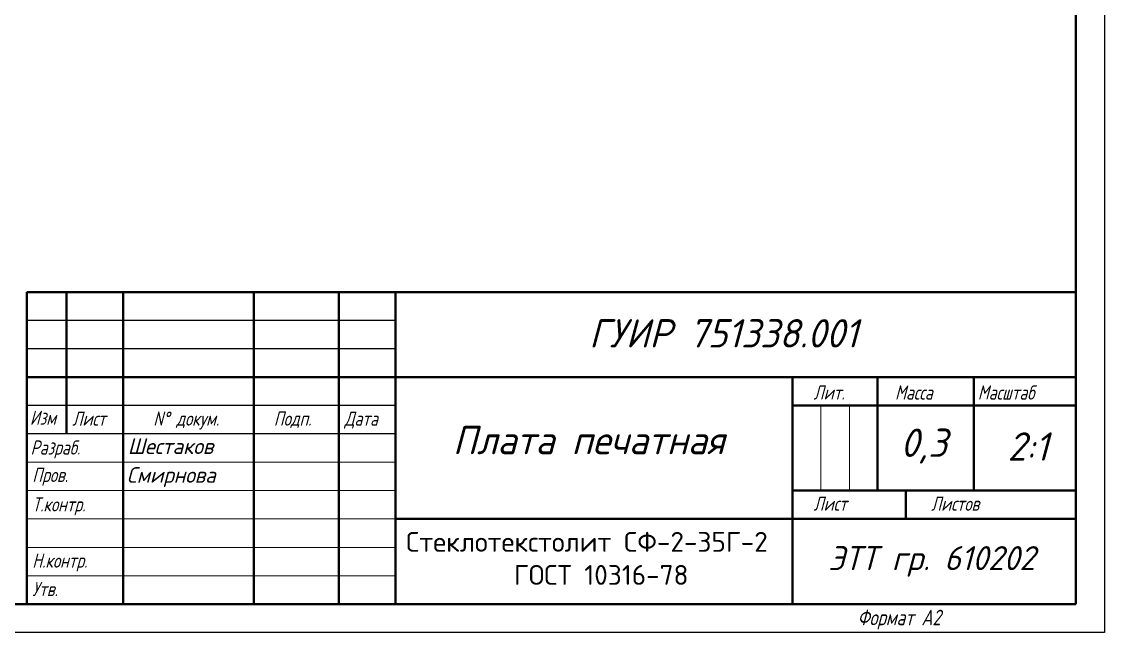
# Model space of a CAD drawing. Header units: millimetres. Extents: x 40 to 3761, y -469 to 920.
# Drawn here: x 2546.6 to 2737.6, y -13.3 to 94.4 of the extents above; entities that cross this region are included whole.
import ezdxf

# ---------------------------------------------------------------- set-up
doc = ezdxf.new("R2010")
doc.units = ezdxf.units.MM
doc.layers.add('KONTUR', color=7, linetype='Continuous')
for name, color, linetype, lineweight in [('Основная', 7, 'Continuous', 40), ('текст', 7, 'Continuous', 30), ('тонкая', 7, 'Continuous', 20)]:
    doc.layers.add(name, color=color, linetype=linetype, lineweight=lineweight)
doc.styles.add('стиль1', font='romans.shx', dxfattribs={"width": 0.75, "oblique": 15, "height": 3.5})

msp = doc.modelspace()

# ---------------------------------------------------------------- linework, layer by layer
for p, q in [((2612.563, 41.65), (2547.563, 41.65)), ((2612.563, 36.65), (2547.563, 36.65)), ((2612.563, 26.65), (2547.563, 26.65)), ((2612.563, 21.65), (2547.563, 21.65)), ((2682.563, -8.35), (2682.563, -8.35))]:
    msp.add_line(p, q)
at = {"layer": 'KONTUR'}
for p, q in [((2737.563, 406.65), (2737.563, -13.35)), ((2737.563, -13.35), (2140.563, -13.35))]:
    msp.add_line(p, q, dxfattribs=at)
at = {"layer": 'Основная'}
for p, q in [((2732.563, -8.35), (2732.563, 401.65)), ((2547.563, 46.65), (2547.563, -8.35)), ((2732.563, 46.65), (2547.563, 46.65)), ((2554.563, 21.65), (2554.563, 46.65)), ((2564.563, 46.65), (2564.563, -8.35)), ((2587.563, -8.35), (2587.563, 46.65)), ((2602.563, 46.65), (2602.563, -8.35)), ((2612.563, 46.65), (2612.563, -8.35)), ((2547.563, 31.65), (2732.563, 31.65)), ((2682.563, 31.65), (2682.563, -8.35)), ((2697.563, 31.65), (2697.563, 11.65)), ((2714.563, 31.65), (2714.563, 11.65)), ((2682.563, 26.65), (2732.563, 26.65)), ((2732.563, 11.65), (2682.563, 11.65)), ((2702.563, 11.65), (2702.563, 6.65)), ((2732.563, 6.65), (2612.563, 6.65)), ((2732.563, -8.35), (2148.563, -8.35))]:
    msp.add_line(p, q, dxfattribs=at)
at = {"layer": 'тонкая'}
for p, q in [((2687.551, 26.442), (2687.551, 11.65)), ((2692.629, 26.442), (2692.629, 11.65)), ((2547.563, 16.65), (2612.563, 16.65)), ((2612.563, 11.65), (2547.563, 11.65)), ((2612.563, 6.65), (2547.563, 6.65))]:
    msp.add_line(p, q, dxfattribs=at)
for points in [[(2547.563, 1.65), (2612.563, 1.65)], [(2547.563, -3.35), (2612.563, -3.35)]]:
    msp.add_lwpolyline(points, dxfattribs=at)

# ---------------------------------------------------------------- texts
at = {"attachment_point": 1}
for s, width, heights, insert, char_height in [('{\\fGOST type B|b0|i1|c204|p2;ГУИР 751338.001}', 68.69002, [0], (2646.706, 41.906), 5), ('{\\fGOST type B|b0|i1|c204|p2;Плата печатная}', 68.69002, [0], (2622.674, 23.071), 5), ('{\\fGOST type B|b0|i1|c204|p2;0,3}', 14.92518, [0], (2701.609, 22.6), 5), ('{\\fGOST type B|b0|i1|c204|p2;2\\fGOST type B|b0|i1|c0|p2;:\\fGOST type B|b0|i1|c204|p2;1}', 14.92518, [0], (2720.496, 21.935), 5), ('{\\fGOST type B|b0|i1|c204|p2;Шестаков}', 68.69002, [0], (2565.363, 20.866), 2.75365), ('{\\fGOST type B|b0|i1|c204|p2;Смирнова}', 68.69002, [0], (2565.188, 15.796), 2.75365), ('{\\fGOST type B|b0|i1|c204|p2;ЭТТ гр. 610202}', 52.85516, [6.5], (2688.875, 1.866), 4.23984)]:
    msp.add_mtext_dynamic_manual_height_columns(s, width=width, gutter_width=50, heights=heights, dxfattribs=dict(at, insert=insert, char_height=char_height))
at = {"color": 0, "lineweight": 20, "insert": (2609.483, 4.367), "char_height": 3.5, "width": 76.0381, "attachment_point": 1}
msp.add_mtext('\\pi4.94405;{\\fISOCPEUR|b0|i0|c204|p34;Стеклотекстолит СФ-2-35Г-2\\P\\pi21.74405; ГОСТ 10316-78}', dxfattribs=at)
at = {"layer": 'текст', "style": 'стиль1', "oblique": 15, "width": 0.75}
for s, height, p in [('Лит.', 2.5, (2686.281, 27.715)), ('Масса', 2.5, (2700.656, 27.715)), ('Масштаб', 2.5, (2715.248, 27.715)), ('Изм', 2.5, (2548.108, 23.262)), ('Лист', 2.5, (2555.584, 23.112)), ('N%%d докум. ', 2.5, (2569.868, 23.112)), ('Подп.', 2.5, (2591.12, 23.112)), ('Дата', 2.5, (2603.571, 23.112)), ('Разраб.', 2.5, (2548.224, 18.011)), ('Пров.', 2.5, (2548.525, 13.179)), ('Т.контр.', 2.5, (2548.525, 7.984)), ('Лист', 2.5, (2686.281, 8.102)), ('Листов', 2.5, (2707.005, 8.102)), ('Н.контр.', 2.5, (2548.525, -1.938)), ('Утв.', 2.5, (2548.525, -6.957)), ('Формат А2', 2.75, (2694.027, -12.1))]:
    msp.add_text(s, height=height, dxfattribs=at).set_placement(p)

doc.saveas('drawing.dxf')
